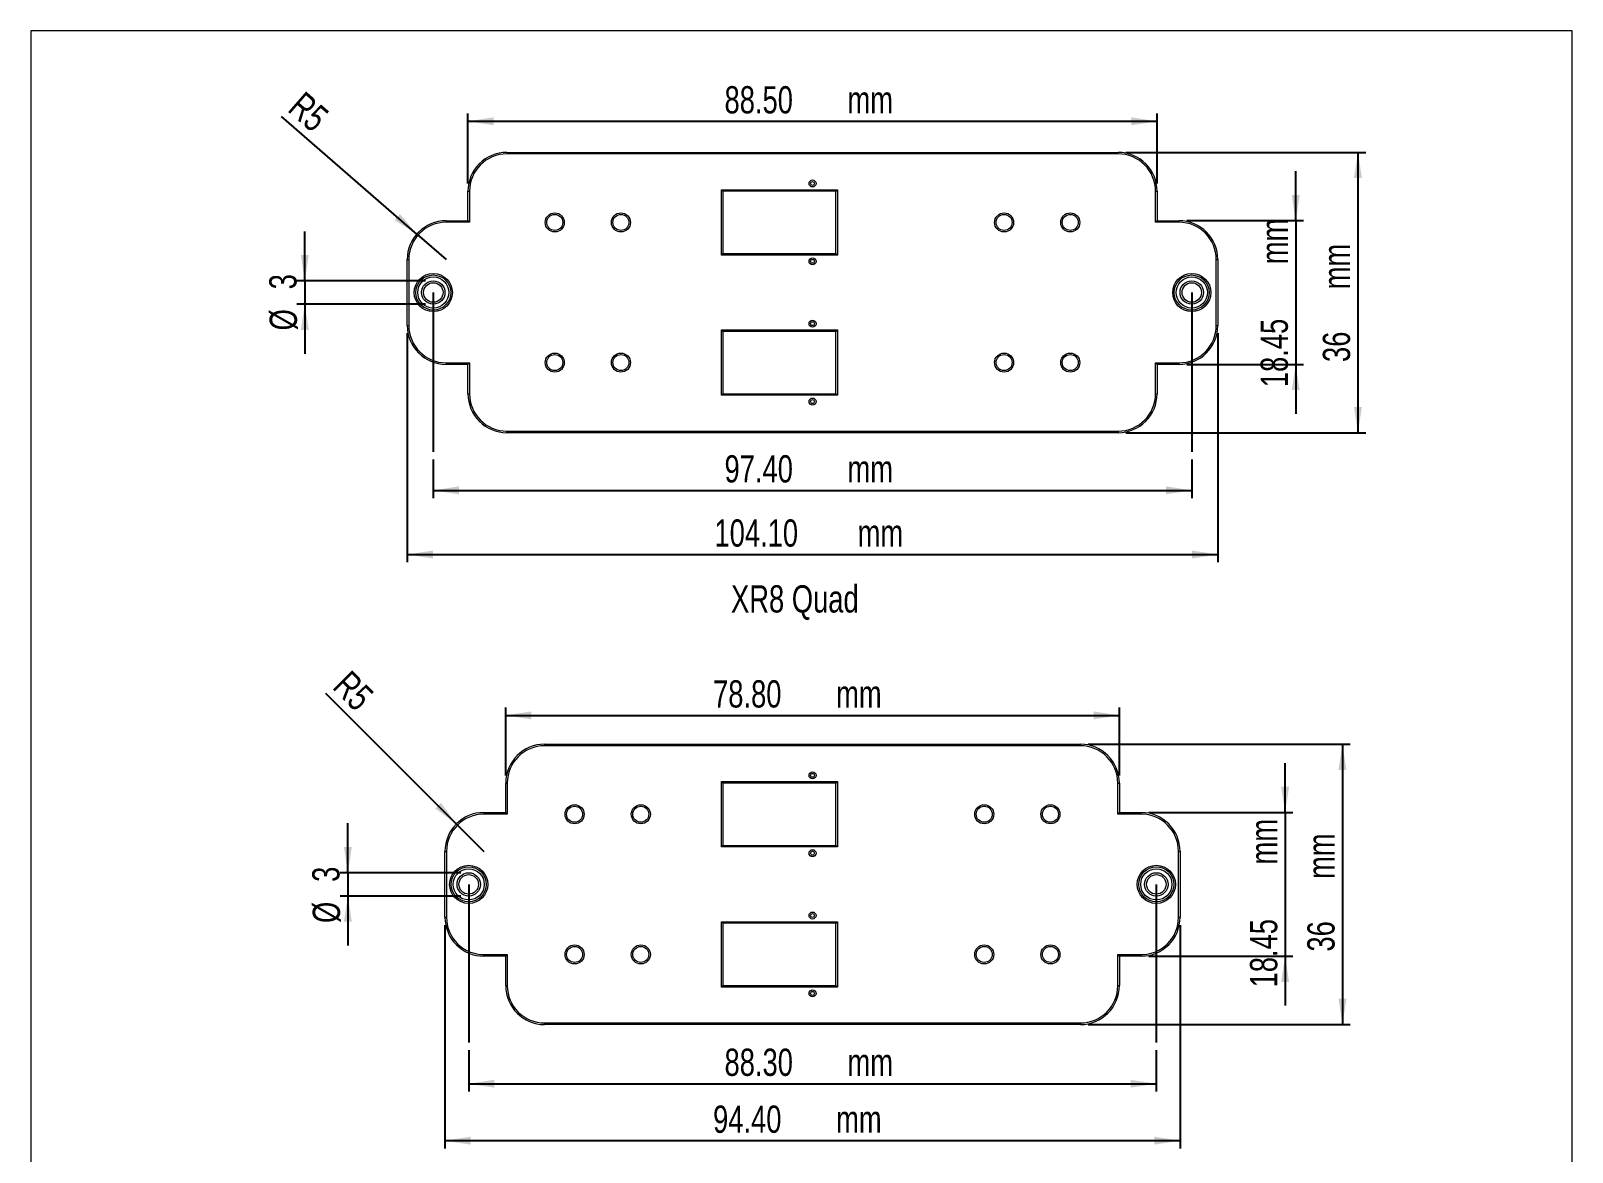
# Model space of a CAD drawing. Header units: millimetres. Extents: x 6 to 204, y 5 to 292.
# Drawn here: x 5.9 to 203.8, y 148.3 to 292.3 of the extents above; entities that cross this region are included whole.
import ezdxf

# ---------------------------------------------------------------- set-up
doc = ezdxf.new("R2010")
doc.units = ezdxf.units.MM
doc.layers.add('SLD-0', color=179, linetype='Continuous')
doc.styles.add('SLDTEXTSTYLE0', font='TXT', dxfattribs={"width": 0.75})
doc.dimstyles.new('SLDDIMSTYLE0', dxfattribs={"dimtxt": 3.5, "dimasz": 3.302, "dimexe": 0, "dimexo": 0.0625, "dimgap": 0.875, "dimtad": 1, "dimrnd": 1e-09, "dimzin": 4, "dimdsep": 46, "dimtxsty": 'SLDTEXTSTYLE0', "dimsah": 1, "dimcen": 0.09, "dimadec": 0, "dimazin": 1, "dimtfac": 1, "dimtofl": 0, "dimtmove": 0, "dimatfit": 3, "dimfxl": 1, "dimfrac": 2, "dimtolj": 1, "dimtzin": 12, "dimarcsym": 0})
doc.dimstyles.new('SLDDIMSTYLE1', dxfattribs={"dimtxt": 3.5, "dimasz": 3.302, "dimexe": 0, "dimexo": 0.0625, "dimgap": 0.875, "dimtad": 1, "dimrnd": 1e-09, "dimzin": 12, "dimdsep": 46, "dimtxsty": 'SLDTEXTSTYLE0', "dimsah": 1, "dimcen": 0.09, "dimadec": 0, "dimazin": 3, "dimtfac": 1, "dimtmove": 0, "dimatfit": 0, "dimfxl": 1, "dimfrac": 2, "dimtolj": 1, "dimtzin": 12, "dimarcsym": 0})
doc.dimstyles.new('SLDDIMSTYLE2', dxfattribs={"dimtxt": 3.5, "dimasz": 3.302, "dimexe": 0, "dimexo": 0.0625, "dimgap": 0.875, "dimtad": 1, "dimrnd": 1e-09, "dimzin": 12, "dimdsep": 46, "dimtxsty": 'SLDTEXTSTYLE0', "dimsah": 1, "dimcen": 0, "dimadec": 0, "dimazin": 3, "dimtfac": 1, "dimtofl": 0, "dimtmove": 0, "dimatfit": 3, "dimfxl": 1, "dimfrac": 2, "dimtolj": 1, "dimtzin": 12, "dimarcsym": 0})
doc.dimstyles.new('SLDDIMSTYLE3', dxfattribs={"dimtxt": 3.5, "dimasz": 3.302, "dimexe": 0, "dimexo": 0.0625, "dimgap": 0.875, "dimtad": 1, "dimrnd": 1e-09, "dimzin": 12, "dimdsep": 46, "dimtxsty": 'SLDTEXTSTYLE0', "dimsah": 1, "dimcen": 0.09, "dimadec": 0, "dimazin": 3, "dimtfac": 1, "dimtofl": 0, "dimtmove": 0, "dimatfit": 3, "dimfxl": 1, "dimfrac": 2, "dimtolj": 1, "dimtzin": 12, "dimarcsym": 0})

# ---------------------------------------------------------------- blocks, each defined once
blk = doc.blocks.new('_D')
at = {"layer": 'SLD-0'}
for p, q in [((57.57, 237.19), (57.57, 232.25)), ((154.97, 237.19), (154.97, 232.25)), ((57.57, 233.25), (154.97, 233.25))]:
    blk.add_line(p, q, dxfattribs=at)
for points in [[(57.57, 233.25), (60.87, 232.74), (60.87, 233.76)], [(154.97, 233.25), (151.67, 233.76), (151.67, 232.74)]]:
    blk.add_solid(points, dxfattribs=at)
at = {"layer": 'SLD-0', "char_height": 3.5, "attachment_point": 1, "style": 'SLDTEXTSTYLE0'}
for s, insert in [('97.40', (94.97, 237.76, 0.1)), ('mm', (110.76, 237.76, 0.1))]:
    blk.add_mtext(s, dxfattribs=dict(at, insert=insert))
blk = doc.blocks.new('_D_1')
at = {"layer": 'SLD-0'}
for p, q in [((62.12, 161.36), (62.12, 156.05)), ((150.42, 161.36), (150.42, 156.05)), ((62.12, 157.05), (150.42, 157.05))]:
    blk.add_line(p, q, dxfattribs=at)
for points in [[(62.12, 157.05), (65.42, 156.55), (65.42, 157.56)], [(150.42, 157.05), (147.12, 157.56), (147.12, 156.55)]]:
    blk.add_solid(points, dxfattribs=at)
at = {"layer": 'SLD-0', "char_height": 3.5, "attachment_point": 1, "style": 'SLDTEXTSTYLE0'}
for s, insert in [('88.30', (94.97, 161.56, 0.1)), ('mm', (110.76, 161.56, 0.1))]:
    blk.add_mtext(s, dxfattribs=dict(at, insert=insert))
blk = doc.blocks.new('_D_3')
at = {"layer": 'SLD-0'}
for p, q in [((41.07, 260.15), (41.07, 266.5)), ((56.57, 260.15), (40.07, 260.15)), ((41.07, 260.15), (41.07, 257.15)), ((56.57, 257.15), (40.07, 257.15)), ((41.07, 257.15), (41.07, 250.8))]:
    blk.add_line(p, q, dxfattribs=at)
for points in [[(41.07, 260.15), (41.58, 263.46), (40.57, 263.46)], [(41.07, 257.15), (40.57, 253.85), (41.58, 253.85)]]:
    blk.add_solid(points, dxfattribs=at)
at = {"layer": 'SLD-0', "char_height": 3.5, "attachment_point": 1, "rotation": 90, "style": 'SLDTEXTSTYLE0'}
for s, insert in [('3', (36.51, 259.06, -47.85)), ('%%c', (36.56, 253.79, -47.85))]:
    blk.add_mtext(s, dxfattribs=dict(at, insert=insert))
blk = doc.blocks.new('_D_4')
at = {"layer": 'SLD-0'}
for p, q in [((46.6, 184.15), (46.6, 190.5)), ((61.12, 184.15), (45.6, 184.15)), ((46.6, 184.15), (46.6, 181.15)), ((61.12, 181.15), (45.6, 181.15)), ((46.6, 181.15), (46.6, 174.8))]:
    blk.add_line(p, q, dxfattribs=at)
for points in [[(46.6, 184.15), (47.11, 187.46), (46.09, 187.46)], [(46.6, 181.15), (46.09, 177.85), (47.11, 177.85)]]:
    blk.add_solid(points, dxfattribs=at)
at = {"layer": 'SLD-0', "char_height": 3.5, "attachment_point": 1, "rotation": 90, "style": 'SLDTEXTSTYLE0'}
for s, insert in [('3', (42.03, 182.97, -47.85)), ('%%c', (42.09, 177.69, -47.85))]:
    blk.add_mtext(s, dxfattribs=dict(at, insert=insert))
blk = doc.blocks.new('_D_7')
at = {"layer": 'SLD-0'}
for q in [(38.08, 281.27), (59.22, 262.88)]:
    blk.add_line((55.45, 266.16), q, dxfattribs=at)
blk.add_solid([(55.45, 266.16), (53.29, 268.71), (52.62, 267.94)], dxfattribs=at)
at = {"layer": 'SLD-0', "insert": (41.02, 284.66, -47.85), "char_height": 3.5, "attachment_point": 1, "rotation": 318.9862, "style": 'SLDTEXTSTYLE0'}
blk.add_mtext('R5', dxfattribs=at)
blk = doc.blocks.new('_D_8')
at = {"layer": 'SLD-0'}
for p, q in [((168.32, 267.88), (168.32, 274.23)), ((154.32, 267.88), (169.32, 267.88)), ((168.32, 267.88), (168.32, 249.43)), ((154.32, 249.43), (169.32, 249.43)), ((168.32, 249.43), (168.32, 243.08))]:
    blk.add_line(p, q, dxfattribs=at)
for points in [[(168.32, 267.88), (168.83, 271.18), (167.81, 271.18)], [(168.32, 249.43), (167.81, 246.13), (168.83, 246.13)]]:
    blk.add_solid(points, dxfattribs=at)
at = {"layer": 'SLD-0', "char_height": 3.5, "attachment_point": 1, "rotation": 90, "style": 'SLDTEXTSTYLE0'}
for s, insert in [('mm', (163.81, 262.29, -47.85)), ('18.45', (163.81, 246.5, -47.85))]:
    blk.add_mtext(s, dxfattribs=dict(at, insert=insert))
blk = doc.blocks.new('_D_9')
at = {"layer": 'SLD-0'}
for p, q in [((146.52, 276.65), (177.31, 276.65)), ((176.31, 276.65), (176.31, 240.65)), ((146.52, 240.65), (177.31, 240.65))]:
    blk.add_line(p, q, dxfattribs=at)
for points in [[(176.31, 276.65), (175.8, 273.35), (176.82, 273.35)], [(176.31, 240.65), (176.82, 243.96), (175.8, 243.96)]]:
    blk.add_solid(points, dxfattribs=at)
at = {"layer": 'SLD-0', "char_height": 3.5, "attachment_point": 1, "rotation": 90, "style": 'SLDTEXTSTYLE0'}
for s, insert in [('mm', (171.8, 259.06, -47.85)), ('36', (171.8, 249.73, -47.85))]:
    blk.add_mtext(s, dxfattribs=dict(at, insert=insert))
blk = doc.blocks.new('_D_10')
at = {"layer": 'SLD-0'}
for p, q in [((62.02, 272.65), (62.02, 281.64)), ((150.52, 272.65), (150.52, 281.64)), ((62.02, 280.64), (150.52, 280.64))]:
    blk.add_line(p, q, dxfattribs=at)
for points in [[(62.02, 280.64), (65.32, 280.13), (65.32, 281.15)], [(150.52, 280.64), (147.22, 281.15), (147.22, 280.13)]]:
    blk.add_solid(points, dxfattribs=at)
at = {"layer": 'SLD-0', "char_height": 3.5, "attachment_point": 1, "style": 'SLDTEXTSTYLE0'}
for s, insert in [('88.50', (94.97, 285.15, -47.85)), ('mm', (110.76, 285.15, -47.85))]:
    blk.add_mtext(s, dxfattribs=dict(at, insert=insert))
blk = doc.blocks.new('_D_11')
at = {"layer": 'SLD-0'}
for p, q in [((54.22, 253.43), (54.22, 224.01)), ((158.32, 253.43), (158.32, 224.01)), ((54.22, 225.01), (158.32, 225.01))]:
    blk.add_line(p, q, dxfattribs=at)
for points in [[(54.22, 225.01), (57.52, 224.5), (57.52, 225.52)], [(158.32, 225.01), (155.02, 225.52), (155.02, 224.5)]]:
    blk.add_solid(points, dxfattribs=at)
at = {"layer": 'SLD-0', "char_height": 3.5, "attachment_point": 1, "style": 'SLDTEXTSTYLE0'}
for s, insert in [('104.10', (93.68, 229.52, -47.85)), ('mm', (112.06, 229.52, -47.85))]:
    blk.add_mtext(s, dxfattribs=dict(at, insert=insert))
blk = doc.blocks.new('_D_16')
at = {"layer": 'SLD-0'}
for q in [(43.79, 207.16), (64.07, 186.88)]:
    blk.add_line((60.53, 190.41), q, dxfattribs=at)
blk.add_solid([(60.53, 190.41), (58.56, 193.11), (57.84, 192.39)], dxfattribs=at)
at = {"layer": 'SLD-0', "insert": (46.97, 210.34, -47.85), "char_height": 3.5, "attachment_point": 1, "rotation": 315, "style": 'SLDTEXTSTYLE0'}
blk.add_mtext('R5', dxfattribs=at)
blk = doc.blocks.new('_D_17')
at = {"layer": 'SLD-0'}
for p, q in [((66.87, 196.65), (66.87, 205.35)), ((66.87, 204.35), (145.67, 204.35)), ((145.67, 196.65), (145.67, 205.35))]:
    blk.add_line(p, q, dxfattribs=at)
for points in [[(66.87, 204.35), (70.17, 203.84), (70.17, 204.86)], [(145.67, 204.35), (142.37, 204.86), (142.37, 203.84)]]:
    blk.add_solid(points, dxfattribs=at)
at = {"layer": 'SLD-0', "char_height": 3.5, "attachment_point": 1, "style": 'SLDTEXTSTYLE0'}
for s, insert in [('78.80', (93.5, 208.86, -47.85)), ('mm', (109.3, 208.86, -47.85))]:
    blk.add_mtext(s, dxfattribs=dict(at, insert=insert))
blk = doc.blocks.new('_D_18')
at = {"layer": 'SLD-0'}
for p, q in [((59.07, 177.43), (59.07, 148.74)), ((153.47, 177.43), (153.47, 148.74)), ((153.47, 149.74), (59.07, 149.74))]:
    blk.add_line(p, q, dxfattribs=at)
for points in [[(59.07, 149.74), (62.37, 149.23), (62.37, 150.25)], [(153.47, 149.74), (150.17, 150.25), (150.17, 149.23)]]:
    blk.add_solid(points, dxfattribs=at)
at = {"layer": 'SLD-0', "char_height": 3.5, "attachment_point": 1, "style": 'SLDTEXTSTYLE0'}
for s, insert in [('94.40', (93.5, 154.25, -47.85)), ('mm', (109.3, 154.25, -47.85))]:
    blk.add_mtext(s, dxfattribs=dict(at, insert=insert))
blk = doc.blocks.new('_D_19')
at = {"layer": 'SLD-0'}
for p, q in [((166.96, 191.88), (166.96, 198.23)), ((149.47, 191.88), (167.96, 191.88)), ((166.96, 191.88), (166.96, 173.43)), ((149.47, 173.43), (167.96, 173.43)), ((166.96, 173.43), (166.96, 167.08))]:
    blk.add_line(p, q, dxfattribs=at)
for points in [[(166.96, 191.88), (167.47, 195.18), (166.45, 195.18)], [(166.96, 173.43), (166.45, 170.13), (167.47, 170.13)]]:
    blk.add_solid(points, dxfattribs=at)
at = {"layer": 'SLD-0', "char_height": 3.5, "attachment_point": 1, "rotation": 90, "style": 'SLDTEXTSTYLE0'}
for s, insert in [('mm', (162.45, 185.21, -47.85)), ('18.45', (162.45, 169.42, -47.85))]:
    blk.add_mtext(s, dxfattribs=dict(at, insert=insert))
blk = doc.blocks.new('_D_20')
at = {"layer": 'SLD-0'}
for p, q in [((141.67, 200.65), (175.32, 200.65)), ((174.32, 200.65), (174.32, 164.65)), ((141.67, 164.65), (175.32, 164.65))]:
    blk.add_line(p, q, dxfattribs=at)
for points in [[(174.32, 200.65), (173.81, 197.35), (174.83, 197.35)], [(174.32, 164.65), (174.83, 167.96), (173.81, 167.96)]]:
    blk.add_solid(points, dxfattribs=at)
at = {"layer": 'SLD-0', "char_height": 3.5, "attachment_point": 1, "rotation": 90, "style": 'SLDTEXTSTYLE0'}
for s, insert in [('mm', (169.81, 183.35, -47.85)), ('36', (169.81, 174.02, -47.85))]:
    blk.add_mtext(s, dxfattribs=dict(at, insert=insert))

msp = doc.modelspace()

# ---------------------------------------------------------------- linework, layer by layer
at = {"color": 7, "linetype": 'Continuous', "lineweight": 0}
for p, q in [((5.891, 292.257), (5.891, 5.257)), ((16.62, 292.257), (5.891, 292.257)), ((203.82, 292.257), (16.62, 292.257)), ((203.82, 5.257), (203.82, 292.257))]:
    msp.add_line(p, q, dxfattribs=at)
at = {"color": 7, "linetype": 'Continuous', "lineweight": 15}
for p, q in [((67.02, 276.653), (67.02, 276.453)), ((67.02, 276.653), (145.52, 276.653)), ((145.52, 276.453), (67.02, 276.453)), ((145.52, 276.453), (145.52, 276.653)), ((62.02, 267.877), (62.02, 271.653)), ((62.02, 271.653), (62.22, 271.653)), ((62.22, 271.653), (62.22, 267.677)), ((94.57, 271.853), (109.47, 271.853)), ((94.57, 263.453), (94.57, 271.853)), ((109.27, 271.653), (94.77, 271.653)), ((94.77, 271.653), (94.77, 263.653)), ((109.27, 263.653), (109.27, 271.653)), ((109.47, 271.853), (109.47, 263.453)), ((150.32, 271.653), (150.52, 271.653)), ((150.32, 267.677), (150.32, 271.653)), ((150.52, 271.653), (150.52, 267.877)), ((59.22, 267.877), (59.22, 267.677)), ((59.22, 267.877), (62.02, 267.877)), ((62.22, 267.677), (59.22, 267.677)), ((153.32, 267.677), (150.32, 267.677)), ((150.52, 267.877), (153.32, 267.877)), ((153.32, 267.677), (153.32, 267.877)), ((109.47, 263.453), (94.57, 263.453)), ((94.77, 263.653), (109.27, 263.653)), ((54.22, 254.429), (54.22, 262.877)), ((54.22, 262.877), (54.42, 262.877)), ((54.42, 262.877), (54.42, 254.429)), ((158.12, 262.877), (158.32, 262.877)), ((158.12, 254.429), (158.12, 262.877)), ((158.32, 262.877), (158.32, 254.429)), ((54.22, 254.429), (54.42, 254.429)), ((94.57, 253.853), (109.47, 253.853)), ((94.57, 245.453), (94.57, 253.853)), ((109.27, 253.653), (94.77, 253.653)), ((94.77, 253.653), (94.77, 245.653)), ((109.27, 245.653), (109.27, 253.653)), ((109.47, 253.853), (109.47, 245.453)), ((158.12, 254.429), (158.32, 254.429)), ((59.22, 249.429), (59.22, 249.629)), ((59.22, 249.629), (62.22, 249.629)), ((62.02, 249.429), (59.22, 249.429)), ((62.02, 245.653), (62.02, 249.429)), ((62.22, 249.629), (62.22, 245.653)), ((150.32, 245.653), (150.32, 249.629)), ((150.32, 249.629), (153.32, 249.629)), ((150.52, 249.429), (150.52, 245.653)), ((153.32, 249.429), (150.52, 249.429)), ((153.32, 249.629), (153.32, 249.429)), ((62.02, 245.653), (62.22, 245.653)), ((109.47, 245.453), (94.57, 245.453)), ((94.77, 245.653), (109.27, 245.653)), ((150.32, 245.653), (150.52, 245.653)), ((67.02, 240.853), (145.52, 240.853)), ((67.02, 240.653), (67.02, 240.853)), ((145.52, 240.653), (67.02, 240.653)), ((145.52, 240.853), (145.52, 240.653)), ((71.87, 200.653), (71.87, 200.453)), ((71.87, 200.653), (140.67, 200.653)), ((140.67, 200.453), (71.87, 200.453)), ((140.67, 200.453), (140.67, 200.653)), ((66.87, 191.877), (66.87, 195.653)), ((66.87, 195.653), (67.07, 195.653)), ((67.07, 195.653), (67.07, 191.677)), ((94.57, 195.853), (109.47, 195.853)), ((94.57, 187.453), (94.57, 195.853)), ((109.27, 195.653), (94.77, 195.653)), ((94.77, 195.653), (94.77, 187.653)), ((109.27, 187.653), (109.27, 195.653)), ((109.47, 195.853), (109.47, 187.453)), ((145.47, 191.677), (145.47, 195.653)), ((145.47, 195.653), (145.67, 195.653)), ((145.67, 195.653), (145.67, 191.877)), ((64.07, 191.877), (64.07, 191.677)), ((64.07, 191.877), (66.87, 191.877)), ((67.07, 191.677), (64.07, 191.677)), ((148.47, 191.677), (145.47, 191.677)), ((145.67, 191.877), (148.47, 191.877)), ((148.47, 191.677), (148.47, 191.877)), ((59.07, 178.429), (59.07, 186.877)), ((59.07, 186.877), (59.27, 186.877)), ((59.27, 186.877), (59.27, 178.429)), ((109.47, 187.453), (94.57, 187.453)), ((94.77, 187.653), (109.27, 187.653)), ((153.27, 178.429), (153.27, 186.877)), ((153.27, 186.877), (153.47, 186.877)), ((153.47, 186.877), (153.47, 178.429)), ((59.07, 178.429), (59.27, 178.429)), ((153.27, 178.429), (153.47, 178.429)), ((94.57, 169.453), (94.57, 177.853)), ((94.57, 177.853), (109.47, 177.853)), ((94.77, 177.653), (94.77, 169.653)), ((109.27, 177.653), (94.77, 177.653)), ((109.27, 169.653), (109.27, 177.653)), ((109.47, 177.853), (109.47, 169.453)), ((64.07, 173.429), (64.07, 173.629)), ((64.07, 173.629), (67.07, 173.629)), ((66.87, 173.429), (64.07, 173.429)), ((66.87, 169.653), (66.87, 173.429)), ((67.07, 173.629), (67.07, 169.653)), ((145.47, 169.653), (145.47, 173.629)), ((145.47, 173.629), (148.47, 173.629)), ((145.67, 173.429), (145.67, 169.653)), ((148.47, 173.429), (145.67, 173.429)), ((148.47, 173.629), (148.47, 173.429)), ((66.87, 169.653), (67.07, 169.653)), ((109.47, 169.453), (94.57, 169.453)), ((94.77, 169.653), (109.27, 169.653)), ((145.47, 169.653), (145.67, 169.653)), ((71.87, 164.853), (140.67, 164.853)), ((71.87, 164.653), (71.87, 164.853)), ((140.67, 164.653), (71.87, 164.653)), ((140.67, 164.853), (140.67, 164.653))]:
    msp.add_line(p, q, dxfattribs=at)
at = {"color": 7, "linetype": 'Continuous', "lineweight": 15, "flags": 128}
for points in [[(94.77, 271.653), (94.767, 271.657), (94.755, 271.668), (94.737, 271.687), (94.712, 271.712), (94.682, 271.742), (94.647, 271.777), (94.609, 271.814), (94.57, 271.853)], [(109.47, 271.853), (109.431, 271.814), (109.394, 271.777), (109.359, 271.742), (109.329, 271.712), (109.304, 271.687), (109.286, 271.668), (109.274, 271.657), (109.27, 271.653)], [(62.02, 267.877), (62.024, 267.873), (62.036, 267.862), (62.054, 267.843), (62.079, 267.818), (62.109, 267.788), (62.144, 267.753), (62.181, 267.716), (62.22, 267.677)], [(150.32, 267.677), (150.359, 267.716), (150.397, 267.753), (150.432, 267.788), (150.462, 267.818), (150.487, 267.843), (150.505, 267.862), (150.517, 267.873), (150.52, 267.877)], [(94.77, 263.653), (94.767, 263.649), (94.755, 263.638), (94.737, 263.619), (94.712, 263.594), (94.682, 263.564), (94.647, 263.53), (94.609, 263.492), (94.57, 263.453)], [(109.47, 263.453), (109.431, 263.492), (109.394, 263.53), (109.359, 263.564), (109.329, 263.594), (109.304, 263.619), (109.286, 263.638), (109.274, 263.649), (109.27, 263.653)], [(94.77, 253.653), (94.767, 253.657), (94.755, 253.668), (94.737, 253.687), (94.712, 253.712), (94.682, 253.742), (94.647, 253.777), (94.609, 253.814), (94.57, 253.853)], [(109.47, 253.853), (109.431, 253.814), (109.394, 253.777), (109.359, 253.742), (109.329, 253.712), (109.304, 253.687), (109.286, 253.668), (109.274, 253.657), (109.27, 253.653)], [(62.02, 249.429), (62.024, 249.433), (62.036, 249.445), (62.054, 249.463), (62.079, 249.488), (62.109, 249.518), (62.144, 249.553), (62.181, 249.59), (62.22, 249.629)], [(150.32, 249.629), (150.359, 249.59), (150.397, 249.553), (150.432, 249.518), (150.462, 249.488), (150.487, 249.463), (150.505, 249.445), (150.517, 249.433), (150.52, 249.429)], [(94.77, 245.653), (94.767, 245.649), (94.755, 245.638), (94.737, 245.619), (94.712, 245.594), (94.682, 245.564), (94.647, 245.53), (94.609, 245.492), (94.57, 245.453)], [(109.47, 245.453), (109.431, 245.492), (109.394, 245.53), (109.359, 245.564), (109.329, 245.594), (109.304, 245.619), (109.286, 245.638), (109.274, 245.649), (109.27, 245.653)], [(94.77, 195.653), (94.767, 195.656), (94.758, 195.665), (94.744, 195.68), (94.724, 195.7), (94.699, 195.725), (94.67, 195.753), (94.639, 195.785), (94.605, 195.818), (94.57, 195.853)], [(109.47, 195.853), (109.431, 195.814), (109.394, 195.777), (109.359, 195.742), (109.329, 195.712), (109.304, 195.687), (109.286, 195.668), (109.274, 195.657), (109.27, 195.653)], [(66.87, 191.877), (66.873, 191.874), (66.883, 191.865), (66.897, 191.85), (66.917, 191.83), (66.942, 191.805), (66.97, 191.777), (67.002, 191.745), (67.036, 191.712), (67.07, 191.677)], [(145.47, 191.677), (145.509, 191.716), (145.547, 191.753), (145.582, 191.788), (145.612, 191.818), (145.637, 191.843), (145.655, 191.862), (145.667, 191.873), (145.67, 191.877)], [(94.77, 187.653), (94.767, 187.649), (94.755, 187.638), (94.737, 187.619), (94.712, 187.594), (94.682, 187.564), (94.647, 187.53), (94.609, 187.492), (94.57, 187.453)], [(109.47, 187.453), (109.431, 187.492), (109.394, 187.53), (109.359, 187.564), (109.329, 187.594), (109.304, 187.619), (109.286, 187.638), (109.274, 187.649), (109.27, 187.653)], [(94.77, 177.653), (94.767, 177.656), (94.758, 177.665), (94.744, 177.68), (94.724, 177.7), (94.699, 177.725), (94.67, 177.753), (94.639, 177.785), (94.605, 177.818), (94.57, 177.853)], [(109.47, 177.853), (109.431, 177.814), (109.394, 177.777), (109.359, 177.742), (109.329, 177.712), (109.304, 177.687), (109.286, 177.668), (109.274, 177.657), (109.27, 177.653)], [(66.87, 173.429), (66.874, 173.433), (66.886, 173.445), (66.904, 173.463), (66.929, 173.488), (66.959, 173.518), (66.994, 173.553), (67.031, 173.59), (67.07, 173.629)], [(145.47, 173.629), (145.509, 173.59), (145.547, 173.553), (145.582, 173.518), (145.612, 173.488), (145.637, 173.463), (145.655, 173.445), (145.667, 173.433), (145.67, 173.429)], [(94.77, 169.653), (94.767, 169.649), (94.755, 169.638), (94.737, 169.619), (94.712, 169.594), (94.682, 169.564), (94.647, 169.53), (94.609, 169.492), (94.57, 169.453)], [(109.47, 169.453), (109.431, 169.492), (109.394, 169.53), (109.359, 169.564), (109.329, 169.594), (109.304, 169.619), (109.286, 169.638), (109.274, 169.649), (109.27, 169.653)]]:
    msp.add_lwpolyline(points, dxfattribs=at)
at = {"color": 7, "linetype": 'Continuous', "lineweight": 15}
for centre, radius in [((106.27, 272.653), 0.45), ((106.27, 272.653), 0.25), ((73.17, 267.653), 1.225), ((73.17, 267.653), 1.025), ((81.67, 267.653), 1.225), ((81.67, 267.653), 1.025), ((130.87, 267.653), 1.225), ((130.87, 267.653), 1.025), ((139.37, 267.653), 1.225), ((139.37, 267.653), 1.025), ((106.27, 262.653), 0.45), ((106.27, 262.653), 0.25), ((57.57, 258.653), 2.45), ((57.57, 258.653), 2.25), ((57.57, 258.653), 2), ((57.57, 258.653), 1.5), ((57.57, 258.653), 1.25), ((154.97, 258.653), 2.45), ((154.97, 258.653), 2.25), ((154.97, 258.653), 2), ((154.97, 258.653), 1.5), ((154.97, 258.653), 1.25), ((106.27, 254.653), 0.45), ((106.27, 254.653), 0.25), ((73.17, 249.653), 1.225), ((73.17, 249.653), 1.025), ((81.67, 249.653), 1.225), ((81.67, 249.653), 1.025), ((130.87, 249.653), 1.225), ((130.87, 249.653), 1.025), ((139.37, 249.653), 1.225), ((139.37, 249.653), 1.025), ((106.27, 244.653), 0.45), ((106.27, 244.653), 0.25), ((106.27, 196.653), 0.45), ((106.27, 196.653), 0.25), ((75.72, 191.653), 1.225), ((75.72, 191.653), 1.025), ((84.22, 191.653), 1.225), ((84.22, 191.653), 1.025), ((128.32, 191.653), 1.225), ((128.32, 191.653), 1.025), ((136.82, 191.653), 1.225), ((136.82, 191.653), 1.025), ((106.27, 186.653), 0.45), ((106.27, 186.653), 0.25), ((62.12, 182.653), 2.45), ((62.12, 182.653), 2.25), ((62.12, 182.653), 2), ((62.12, 182.653), 1.5), ((150.42, 182.653), 2.45), ((150.42, 182.653), 2.25), ((150.42, 182.653), 2), ((150.42, 182.653), 1.5), ((62.12, 182.653), 1.25), ((150.42, 182.653), 1.25), ((106.27, 178.653), 0.45), ((106.27, 178.653), 0.25), ((75.72, 173.653), 1.225), ((75.72, 173.653), 1.025), ((84.22, 173.653), 1.225), ((84.22, 173.653), 1.025), ((128.32, 173.653), 1.225), ((128.32, 173.653), 1.025), ((136.82, 173.653), 1.225), ((136.82, 173.653), 1.025), ((106.27, 168.653), 0.45), ((106.27, 168.653), 0.25)]:
    msp.add_circle(centre, radius, dxfattribs=at)
for centre, radius, start, end in [((67.02, 271.653), 5, 90, 180), ((67.02, 271.653), 4.8, 90, 180), ((145.52, 271.653), 5, 0, 90), ((145.52, 271.653), 4.8, 0, 90), ((59.22, 262.877), 5, 90, 180), ((59.22, 262.877), 4.8, 90, 180), ((153.32, 262.877), 5, 0, 90), ((153.32, 262.877), 4.8, 0, 90), ((59.22, 254.429), 5, 180, 270), ((59.22, 254.429), 4.8, 180, 270), ((153.32, 254.429), 4.8, 270, 0), ((153.32, 254.429), 5, 270, 0), ((67.02, 245.653), 5, 180, 270), ((67.02, 245.653), 4.8, 180, 270), ((145.52, 245.653), 4.8, 270, 0), ((145.52, 245.653), 5, 270, 0), ((71.87, 195.653), 5, 90, 180), ((71.87, 195.653), 4.8, 90, 180), ((140.67, 195.653), 5, 0, 90), ((140.67, 195.653), 4.8, 0, 90), ((64.07, 186.877), 5, 90, 180), ((64.07, 186.877), 4.8, 90, 180), ((148.47, 186.877), 5, 0, 90), ((148.47, 186.877), 4.8, 0, 90), ((64.07, 178.429), 5, 180, 270), ((64.07, 178.429), 4.8, 180, 270), ((148.47, 178.429), 4.8, 270, 0), ((148.47, 178.429), 5, 270, 0), ((71.87, 169.653), 5, 180, 270), ((71.87, 169.653), 4.8, 180, 270), ((140.67, 169.653), 4.8, 270, 0), ((140.67, 169.653), 5, 270, 0)]:
    msp.add_arc(centre, radius, start, end, dxfattribs=at)
at = {"layer": 'SLD-0'}
for p, q in [((57.57, 258.653), (57.57, 238.19)), ((154.97, 258.653), (154.97, 238.19)), ((62.12, 182.653), (62.12, 162.358)), ((150.42, 182.653), (150.42, 162.358))]:
    msp.add_line(p, q, dxfattribs=at)

# ---------------------------------------------------------------- texts
at = {"layer": 'SLD-0', "insert": (95.807, 221.062), "char_height": 3.5, "attachment_point": 1, "style": 'SLDTEXTSTYLE0'}
msp.add_mtext('XR8 Quad', dxfattribs=at)

# ---------------------------------------------------------------- dimensions: what is measured, and where the dimension line sits
at = {"layer": 'SLD-0'}
for base, p1, p2, picture, middle in [((150.52, 280.637), (62.02, 271.653), (150.52, 271.653), '_D_10', (107.231, 280.637)), ((158.32, 225.008), (54.22, 254.429), (158.32, 254.429), '_D_11', (107.231, 225.008)), ((154.97, 233.249), (57.57, 238.19), (154.97, 238.19), '_D', (107.231, 233.249)), ((145.67, 204.347), (66.87, 195.653), (145.67, 195.653), '_D_17', (105.764, 204.347)), ((59.07, 149.74), (153.47, 178.429), (59.07, 178.429), '_D_18', (105.764, 149.74)), ((150.42, 157.053), (62.12, 162.358), (150.42, 162.358), '_D_1', (107.231, 157.053))]:
    dim = msp.add_linear_dim(base=base, p1=p1, p2=p2, text='<> mm', dimstyle='SLDDIMSTYLE0', dxfattribs=at)
    dim.commit()
    dim.dimension.update_dxf_attribs({"geometry": picture, "text_midpoint": middle, "dimtype": 160})
for center, mpoint, picture, middle in [((59.22, 262.877), (55.448, 266.158), '_D_7', (41.074, 278.659)), ((64.07, 186.877), (60.535, 190.412), '_D_16', (46.6, 204.347))]:
    dim = msp.add_radius_dim(center=center, mpoint=mpoint, dimstyle='SLDDIMSTYLE2', dxfattribs=at)
    dim.commit()
    dim.dimension.update_dxf_attribs({"geometry": picture, "text_midpoint": middle, "dimtype": 164})
for base, p1, p2, text, dimstyle, picture, middle in [((176.309, 240.653), (145.52, 276.653), (145.52, 240.653), '<> mm', 'SLDDIMSTYLE3', '_D_9', (176.309, 258.762)), ((168.32, 249.429), (153.32, 267.877), (153.32, 249.429), '<> mm', 'SLDDIMSTYLE1', '_D_8', (168.32, 258.762)), ((41.074, 257.153), (57.57, 260.153), (57.57, 257.153), '%%c<>', 'SLDDIMSTYLE1', '_D_3', (41.074, 259.14)), ((174.32, 164.653), (140.67, 200.653), (140.67, 164.653), '<> mm', 'SLDDIMSTYLE3', '_D_20', (174.32, 183.046)), ((166.961, 173.429), (148.47, 191.877), (148.47, 173.429), '<> mm', 'SLDDIMSTYLE1', '_D_19', (166.961, 181.678)), ((46.6, 181.153), (62.12, 184.153), (62.12, 181.153), '%%c<>', 'SLDDIMSTYLE1', '_D_4', (46.6, 183.046))]:
    dim = msp.add_linear_dim(base=base, p1=p1, p2=p2, angle=90, text=text, dimstyle=dimstyle, dxfattribs=at)
    dim.commit()
    dim.dimension.update_dxf_attribs({"geometry": picture, "text_midpoint": middle, "dimtype": 160})

doc.saveas('drawing.dxf')
